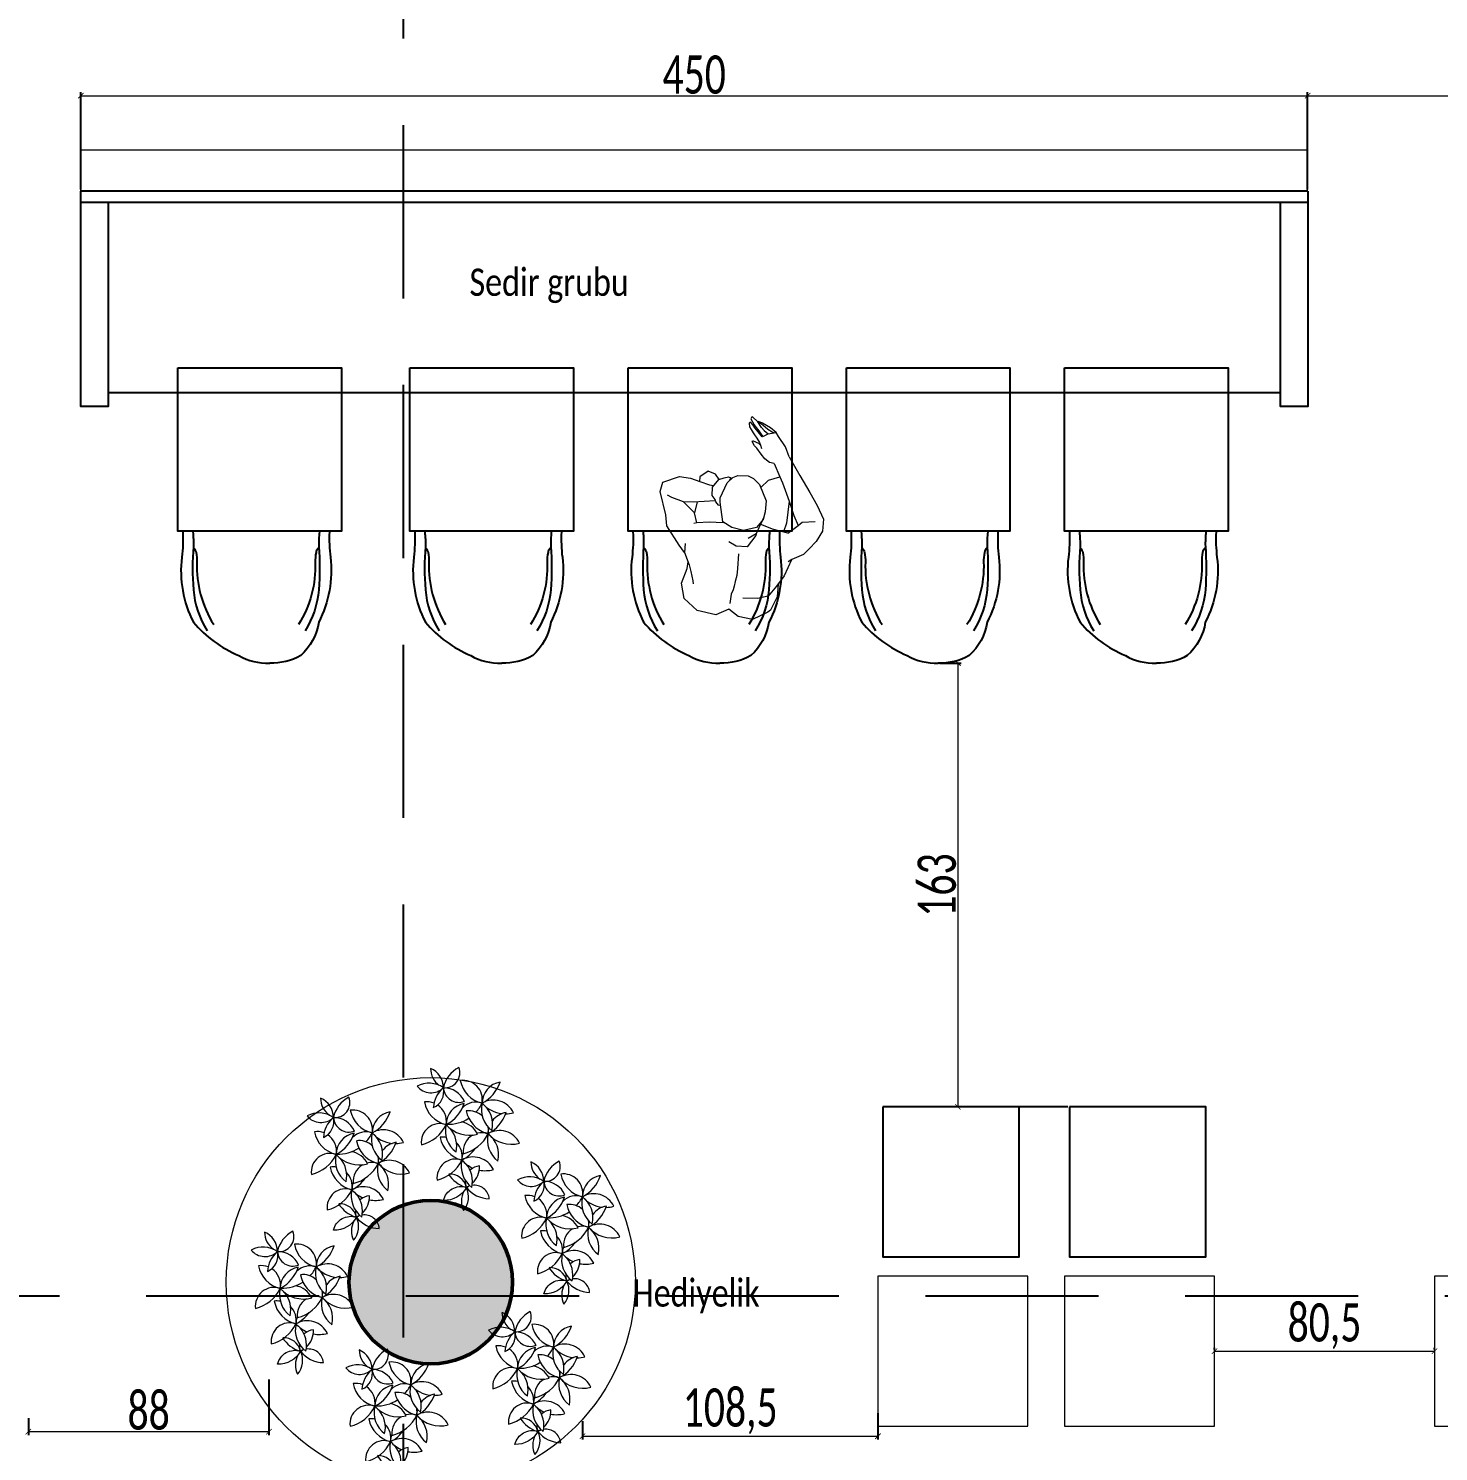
# Model space of a CAD drawing. Header units: millimetres. Extents: x 254888 to 263239, y -110593 to -105042.
# Drawn here: x 259583 to 260100, y -106799 to -106277 of the extents above; entities that cross this region are included whole.
import ezdxf

# ---------------------------------------------------------------- set-up
doc = ezdxf.new("R2010")
doc.units = ezdxf.units.MM
doc.header["$PDMODE"] = 2
doc.linetypes.add('DASHED2', pattern=[9.525, 6.35, -3.175])
doc.layers.get('0').update_dxf_attribs({"lineweight": 20})
doc.layers.add('0-HSL-HTC', color=253, linetype='Continuous')
doc.layers.add('a_grid_label_1_1', color=9, linetype='Continuous')
for name, color, linetype, lineweight in [('A-RCON-1', 8, 'Continuous', 5), ('demir-1', 103, 'Continuous', 20), ('t_ince', 66, 'Continuous', 9), ('t_mob kesit', 32, 'Continuous', 25), ('t_tarama', 253, 'Continuous', 5), ('tefris', 30, 'Continuous', 0), ('tefrişoturum', 59, 'Continuous', 25), ('tefrişyazı', 7, 'Continuous', 20), ('X_S_COL_01$0$SC_COLS_SITU_E_SECT', 4, 'Continuous', 50), ('ölçü', 251, 'Continuous', 5)]:
    doc.layers.add(name, color=color, linetype=linetype, lineweight=lineweight)
doc.styles.add('text2', font='calibri.ttf', dxfattribs={"width": 0.8})
doc.styles.add('Ölçü50', font='calibri.ttf', dxfattribs={"width": 0.7})
doc.dimstyles.new('olcu10', dxfattribs={"dimtxt": 14, "dimasz": 2, "dimexe": 1.25, "dimexo": 0.625, "dimgap": 0.5, "dimtad": 1, "dimdec": 1, "dimrnd": 0.5, "dimzin": 9, "dimtxsty": 'Ölçü50', "dimblk": 'ARCHTICK', "dimcen": 2, "dimclrd": 256, "dimclre": 256, "dimclrt": 6, "dimazin": 2, "dimtfac": 1, "dimtdec": 1, "dimtix": 1, "dimtmove": 0, "dimatfit": 3, "dimldrblk": 'ARCHTICK', "dimfxl": 1, "dimlwd": -1, "dimarcsym": 0})

# ---------------------------------------------------------------- blocks, each defined once
blk = doc.blocks.new('_ArchTick')
at = {"color": 0, "linetype": 'ByBlock', "const_width": 0.15}
blk.add_lwpolyline([(-0.5, -0.5), (0.5, 0.5)], dxfattribs=at)
blk = doc.blocks.new('*D328')
at = {"layer": 'DEFPOINTS', "color": 0, "transparency": 16777216}
for p in [(260052.03, -106302.01), (259602.21, -106337.02), (260052.03, -106337.02)]:
    blk.add_point(p, dxfattribs=at)
at = {"layer": 'ölçü', "lineweight": -2, "transparency": 16777216}
for p, q in [((259602.21, -106336.4), (259602.21, -106300.76)), ((260052.03, -106336.4), (260052.03, -106300.76))]:
    blk.add_line(p, q, dxfattribs=at)
at = {"layer": 'ölçü', "transparency": 16777216}
blk.add_line((259602.21, -106302.01), (260052.03, -106302.01), dxfattribs=at)
at = {"layer": 'ölçü', "transparency": 16777216, "xscale": 2, "yscale": 2, "zscale": 2, "rotation": 180}
blk.add_blockref('_ArchTick', (259602.21, -106302.01), dxfattribs=at)
at = {"layer": 'ölçü', "transparency": 16777216, "xscale": 2, "yscale": 2, "zscale": 2}
blk.add_blockref('_ArchTick', (260052.03, -106302.01), dxfattribs=at)
at = {"layer": 'ölçü', "color": 6, "transparency": 16777216, "insert": (259827.12, -106294.34), "char_height": 14, "attachment_point": 5, "style": 'Ölçü50'}
blk.add_mtext('450', dxfattribs=at)
blk = doc.blocks.new('*D329')
at = {"layer": 'DEFPOINTS', "color": 0, "transparency": 16777216}
for p in [(260196.81, -106302.01), (260052.03, -106315.46), (260196.81, -106365.63)]:
    blk.add_point(p, dxfattribs=at)
at = {"layer": 'ölçü', "lineweight": -2, "transparency": 16777216}
for p, q in [((260052.03, -106314.84), (260052.03, -106300.76)), ((260196.81, -106365.01), (260196.81, -106300.76))]:
    blk.add_line(p, q, dxfattribs=at)
at = {"layer": 'ölçü', "transparency": 16777216}
blk.add_line((260052.03, -106302.01), (260196.81, -106302.01), dxfattribs=at)
at = {"layer": 'ölçü', "transparency": 16777216, "xscale": 2, "yscale": 2, "zscale": 2, "rotation": 180}
blk.add_blockref('_ArchTick', (260052.03, -106302.01), dxfattribs=at)
at = {"layer": 'ölçü', "transparency": 16777216, "xscale": 2, "yscale": 2, "zscale": 2}
blk.add_blockref('_ArchTick', (260196.81, -106302.01), dxfattribs=at)
at = {"layer": 'ölçü', "color": 6, "transparency": 16777216, "insert": (260124.42, -106294.39), "char_height": 14, "attachment_point": 5, "style": 'Ölçü50'}
blk.add_mtext('145', dxfattribs=at)
blk = doc.blocks.new('*D332')
at = {"layer": 'DEFPOINTS', "color": 0, "transparency": 16777216}
for p in [(260017.9, -106762.37), (260098.58, -106762.37), (260098.58, -106762.37)]:
    blk.add_point(p, dxfattribs=at)
at = {"layer": 'ölçü', "lineweight": -2, "transparency": 16777216}
for p, q in [((260017.9, -106761.75), (260017.9, -106761.12)), ((260098.58, -106761.75), (260098.58, -106761.12))]:
    blk.add_line(p, q, dxfattribs=at)
at = {"layer": 'ölçü', "transparency": 16777216}
blk.add_line((260017.9, -106762.37), (260098.58, -106762.37), dxfattribs=at)
at = {"layer": 'ölçü', "transparency": 16777216, "xscale": 2, "yscale": 2, "zscale": 2, "rotation": 180}
blk.add_blockref('_ArchTick', (260017.9, -106762.37), dxfattribs=at)
at = {"layer": 'ölçü', "transparency": 16777216, "xscale": 2, "yscale": 2, "zscale": 2}
blk.add_blockref('_ArchTick', (260098.58, -106762.37), dxfattribs=at)
at = {"layer": 'ölçü', "color": 6, "transparency": 16777216, "insert": (260058.24, -106753.24), "char_height": 14, "attachment_point": 5, "style": 'Ölçü50'}
blk.add_mtext('80,5', dxfattribs=at)
blk = doc.blocks.new('*D346')
at = {"layer": 'DEFPOINTS', "color": 0, "transparency": 16777216}
for p in [(259916.56, -106510.08), (259923.8, -106672.83), (259964.74, -106672.83)]:
    blk.add_point(p, dxfattribs=at)
at = {"layer": 'ölçü', "lineweight": -2, "transparency": 16777216}
for p, q in [((259917.18, -106510.08), (259925.05, -106510.08)), ((259964.12, -106672.83), (259922.55, -106672.83))]:
    blk.add_line(p, q, dxfattribs=at)
at = {"layer": 'ölçü', "transparency": 16777216}
blk.add_line((259923.8, -106510.08), (259923.8, -106672.83), dxfattribs=at)
at = {"layer": 'ölçü', "transparency": 16777216, "xscale": 2, "yscale": 2, "zscale": 2}
for p, rotation in [((259923.8, -106510.08), 90), ((259923.8, -106672.83), 270)]:
    blk.add_blockref('_ArchTick', p, dxfattribs=dict(at, rotation=rotation))
at = {"layer": 'ölçü', "color": 6, "transparency": 16777216, "insert": (259916.12, -106591.46), "char_height": 14, "attachment_point": 5, "rotation": 90, "style": 'Ölçü50'}
blk.add_mtext('163', dxfattribs=at)
blk = doc.blocks.new('bitkitar')
at = {"layer": 't_tarama', "color": 76}
for points in [[(4.13, 24.52, 0.236863), (4.39, 28.33, 0.300043), (3.57, 23.78, 0.22508), (-0.84, 26.27, 0.429439), (2.41, 23.43)], [(3.57, 23.78, -0.286863), (8.24, 26.11, -0.43916), (3.57, 23.78, 0.363865), (6.95, 20.95, 0.192041), (3.68, 23.74, 0.192041)]]:
    blk.add_lwpolyline(points, format="xyb", dxfattribs=at)
for centre, radius, start, end in [((5.34, 19.56), 4.58, 130.8364, 178.7066), ((7.62, 22.36), 5.31, 163.9762, 217.2788), ((-0.84, 19.8), 5.24, 343.4853, 50.2913), ((2.14, 26.39), 2.98, 284.1762, 298.6904), ((5.34, 19.56), 4.58, 112.7666, 121.8393), ((1.81, 18.25), 5.8, 69.8378, 72.3379), ((4.84, 27.09), 3.54, 249.04, 253.1357), ((0.66, 22.74), 3.08, 353.1745, 19.6916), ((-0.65, 14.51), 6.15, 75.8621, 102.16), ((2.14, 22.23), 4.43, 202.7293, 297.5658), ((0.66, 22.74), 3.08, 271.7817, 310.7707), ((-0.65, 14.51), 6.15, 38.135, 63.4551), ((10.68, 14.78), 7.39, 100.7362, 151.4752), ((5.59, 21.76), 3.72, 247.9154, 4.2959), ((2.17, 17.4), 5.31, 163.9762, 229.8004), ((-6.29, 14.84), 5.24, 343.4853, 50.2913), ((5.23, 9.82), 7.39, 100.7362, 151.4752), ((7.17, 11.69), 7.25, 114.2679, 141.8465), ((0.14, 16.8), 3.72, 296.9544, 4.2959), ((-0.09, 18.56), 4.29, 337.1935, 356.5845), ((7.94, 17.43), 3.86, 166.9142, 222.0198), ((2.59, 12.8), 5.73, 7.8991, 73.8391), ((-6.1, 9.55), 6.15, 38.135, 102.16), ((-3.31, 17.27), 4.43, 202.7293, 297.5658), ((10.38, 15.19), 5.31, 163.9762, 217.2788), ((1.93, 12.62), 5.24, 343.4853, 50.2913), ((8.35, 14.58), 3.72, 247.9154, 4.2959), ((13.44, 7.6), 7.39, 100.7362, 151.4752), ((1.72, 6.73), 7.25, 114.2679, 158.9225), ((3.05, 11.3), 5.31, 163.9762, 229.8004), ((-5.4, 8.73), 5.24, 343.4853, 50.2913), ((-5.54, 13.6), 4.29, 341.1609, 356.5845), ((-5.4, 8.73), 5.24, 39.1649, 41.6235), ((2.49, 12.47), 3.86, 166.9142, 186.3701), ((0.14, 16.8), 3.72, 247.9154, 281.8851), ((-2.86, 7.84), 5.73, 69.1722, 73.8391), ((-2.86, 7.84), 5.73, 7.8991, 69.1722), ((2.11, 7.33), 6.15, 38.135, 102.16), ((4.9, 15.06), 4.43, 202.7293, 256.4381), ((7.94, 17.43), 3.86, 256.7596, 274.8241), ((-5.22, 3.44), 6.15, 87.515, 102.16), ((-2.43, 11.17), 4.43, 202.7293, 297.5658), ((-5.54, 13.6), 4.29, 276.6058, 320.3237), ((-5.22, 3.44), 6.15, 38.135, 80.8318), ((6.11, 3.71), 7.39, 134.7903, 151.4752), ((2.49, 12.47), 3.86, 224.3064, 274.8241), ((6.11, 3.71), 7.39, 84.5264, 120.1212), ((2.67, 11.39), 4.29, 276.6058, 356.5845), ((9.93, 4.52), 7.25, 115.4394, 158.9225), ((4.9, 15.06), 4.43, 293.47, 297.5658), ((9.93, 4.52), 7.25, 114.2679, 116.768), ((10.71, 10.26), 3.86, 166.9142, 233.8825), ((5.36, 5.63), 5.73, 7.8991, 73.8391), ((2.6, 0.63), 7.25, 114.2679, 158.9225), ((-4.66, 7.5), 4.29, 276.6058, 356.5845), ((3.38, 6.37), 3.86, 166.9142, 274.8241), ((1.02, 10.69), 3.72, 247.9154, 312.6091), ((-1.97, 1.74), 5.73, 7.8991, 73.8391), ((4.04, 3.77), 3.08, 0.5136, 108.4235), ((7.33, 8.38), 4.58, 201.4986, 267.4386), ((10.51, 4.41), 3.43, 110.2053, 190.184), ((3.57, 8.38), 5.8, 309.0389, 352.5219), ((10.71, 10.26), 3.86, 245.8798, 274.8241), ((6.69, 0.85), 2.98, 81.5148, 197.8954), ((1.42, 5.32), 5.91, 294.3356, 345.0746), ((11.32, 3.59), 4.2, 177.0848, 243.8907), ((9.46, 1.13), 3.54, 36.3287, 131.1652), ((9.46, 1.13), 3.54, 127.0695, 131.1652), ((3.57, 8.38), 5.8, 307.8673, 310.3674), ((10.18, 7.66), 4.92, 231.7345, 295.7595), ((5.23, 0), 4.25, 357.5756, 50.8782)]:
    blk.add_arc(centre, radius, start, end, dxfattribs=at)
blk = doc.blocks.new('dada')
for p, q in [((219967.82, -31810.1), (219965.63, -31815.29)), ((219973.43, -31806.86), (219967.82, -31810.1)), ((219980.49, -31806.97), (219973.43, -31806.86)), ((219984.71, -31810.01), (219980.49, -31806.97)), ((219988.56, -31808.22), (219984.71, -31810.01)), ((219993.91, -31808.37), (219988.56, -31808.22)), ((219998.88, -31812.26), (219993.91, -31808.37)), ((219965.63, -31815.29), (219966.32, -31821.02)), ((219984.28, -31815.56), (219984.55, -31812.14)), ((219984.57, -31817.26), (219984.28, -31815.56)), ((219993.96, -31816.3), (219988.77, -31815.1)), ((219999.67, -31813.16), (219998.88, -31812.26)), ((220000.91, -31818.54), (219999.67, -31813.16)), ((219966.32, -31821.02), (219966.1, -31823.52)), ((219966.74, -31822.57), (219967.93, -31820.3)), ((219967.93, -31820.3), (219969.4, -31817.13)), ((219969.4, -31817.13), (219969.8, -31816.05)), ((219984.6, -31818.7), (219984.57, -31817.26)), ((219984.6, -31820.52), (219984.6, -31818.7)), ((219984.72, -31822.78), (219984.6, -31820.52)), ((219997.59, -31817.95), (219993.96, -31816.3)), ((219999.73, -31822.23), (219997.59, -31817.95)), ((220000.18, -31823.15), (220000.91, -31818.54)), ((219964.1, -31826.49), (219966.74, -31822.57)), ((219983.43, -31830.57), (219984.36, -31825.28)), ((219984.36, -31825.28), (219984.72, -31822.78)), ((220001.59, -31826.62), (219999.73, -31822.23)), ((219961.55, -31828.75), (219955.53, -31834.58)), ((219964.1, -31826.49), (219961.55, -31828.75)), ((219963.56, -31829.8), (219964.1, -31826.49)), ((220002.81, -31832.98), (220001.59, -31826.62)), ((219955.53, -31834.58), (219954.16, -31838.39)), ((219981.99, -31833.12), (219978.94, -31834.02)), ((219985.92, -31833.89), (219981.99, -31833.12)), ((219988.02, -31838.63), (219985.92, -31833.89)), ((220002.93, -31833.11), (220001.86, -31831.93)), ((220006.66, -31835.82), (220002.93, -31833.11)), ((220008.27, -31838.35), (220006.66, -31835.82)), ((219954.16, -31838.39), (219950.29, -31846.24)), ((219964.26, -31841.56), (219959.4, -31844.48)), ((219964.25, -31845.64), (219964.26, -31841.56)), ((219965.95, -31838.14), (219964.26, -31841.56)), ((219965.95, -31838.14), (219964.98, -31837.71)), ((219970.28, -31839.47), (219965.95, -31838.14)), ((219975.28, -31840.42), (219970.28, -31839.47)), ((219975.15, -31840.74), (219972.56, -31847.46)), ((219978.82, -31839.44), (219975.15, -31840.74)), ((219983.21, -31839.4), (219978.82, -31839.44)), ((219987.64, -31841.51), (219983.21, -31839.4)), ((219988.07, -31839.19), (219985.66, -31836.85)), ((219989.39, -31844.89), (219987.64, -31841.51)), ((219988.07, -31839.19), (219988.02, -31838.63)), ((219988.47, -31841.63), (219988.07, -31839.19)), ((219989.1, -31844.08), (219988.47, -31841.63)), ((220010.11, -31841.56), (220008.27, -31838.35)), ((220011.49, -31845.77), (220010.11, -31841.56)), ((219950.29, -31846.24), (219950.45, -31849.81)), ((219954.91, -31845.07), (219953.11, -31845.59)), ((219959.4, -31844.48), (219954.91, -31845.07)), ((219962.84, -31845.25), (219959.4, -31844.48)), ((219970.62, -31847.5), (219962.84, -31845.25)), ((219970.97, -31847.21), (219970.59, -31848.03)), ((219972.17, -31846.32), (219970.97, -31847.21)), ((219972.17, -31846.32), (219972.92, -31846.53)), ((219993.46, -31842.32), (219988.64, -31842.96)), ((219989.4, -31845.86), (219989.1, -31844.08)), ((219989.4, -31847.79), (219989.39, -31844.89)), ((219999.27, -31842.1), (219993.46, -31842.32)), ((219997.01, -31853.72), (219997.93, -31845.57)), ((219997.93, -31845.57), (219997.61, -31842.23)), ((219999.27, -31842.1), (220002.34, -31845.71)), ((219999.97, -31848.98), (220002.34, -31845.71)), ((220002.34, -31845.71), (220003.54, -31847.27)), ((220010.84, -31850.1), (220011.49, -31845.77)), ((219950.45, -31849.81), (219955.8, -31853.26)), ((219969.08, -31849.16), (219968.58, -31852.23)), ((219968.58, -31852.23), (219970.19, -31855.43)), ((219968.58, -31852.23), (219968.58, -31852.23)), ((219970.59, -31848.03), (219969.08, -31849.16)), ((219972.56, -31847.46), (219972.17, -31849.01)), ((219972.17, -31849.01), (219973.41, -31854.95)), ((219985.09, -31857.09), (219988.91, -31851.81)), ((219988.91, -31851.81), (219989.4, -31847.79)), ((219997.01, -31853.72), (219999.97, -31848.98)), ((220003.54, -31847.27), (220008.04, -31848.65)), ((220007.38, -31854.47), (220010.84, -31850.1)), ((220010.84, -31850.1), (220010.84, -31850.1)), ((219955.8, -31853.26), (219959.9, -31853.53)), ((219959.9, -31853.53), (219963.48, -31853.17)), ((219963.15, -31854.85), (219963.36, -31853.18)), ((219965.64, -31857.49), (219963.15, -31854.85)), ((219963.48, -31853.17), (219967.29, -31852.84)), ((219968.51, -31857.12), (219965.64, -31857.49)), ((219967.29, -31852.84), (219968.82, -31852.87)), ((219970.32, -31855.52), (219968.51, -31857.12)), ((219970.19, -31855.43), (219971.96, -31856.56)), ((219971.96, -31856.56), (219973.39, -31857.25)), ((219973.39, -31857.25), (219974.3, -31857.1)), ((219973.41, -31854.95), (219974.93, -31857.36)), ((219974.3, -31857.1), (219974, -31855.88)), ((219974.93, -31857.36), (219976.56, -31858.48)), ((219982.44, -31858.76), (219985.09, -31857.09)), ((219985.8, -31856.21), (219987.9, -31859.37)), ((219993.17, -31859.66), (219997.01, -31853.72)), ((220003.67, -31858.47), (220007.38, -31854.47)), ((219976.56, -31858.48), (219980.28, -31859.2)), ((219980.28, -31859.2), (219982.44, -31858.76)), ((219987.9, -31859.37), (219991.64, -31861.58)), ((219988.57, -31865.91), (219991.64, -31861.58)), ((219991.64, -31861.58), (219993.17, -31859.66)), ((219998.72, -31863.72), (220003.67, -31858.47)), ((219983.16, -31868.07), (219981.05, -31869.82)), ((219984.86, -31866.77), (219983.16, -31868.07)), ((219986.8, -31865.87), (219984.86, -31866.77)), ((219988.57, -31865.91), (219986.8, -31865.87)), ((219993.34, -31869.51), (219998.72, -31863.72)), ((219980.08, -31870.45), (219978.82, -31871.79)), ((219978.82, -31871.79), (219978.86, -31872.05)), ((219978.86, -31872.05), (219979.15, -31872.17)), ((219979.15, -31872.17), (219981.22, -31871.84)), ((219981.05, -31869.82), (219980.08, -31870.45)), ((219980.27, -31873.42), (219981.5, -31872.16)), ((219981.22, -31871.84), (219982.18, -31871.28)), ((219981.5, -31872.16), (219982.18, -31871.28)), ((219982.18, -31871.28), (219982.73, -31870.18)), ((219991.22, -31872.75), (219987.88, -31875.86)), ((219993.34, -31869.51), (219991.22, -31872.75)), ((219976.27, -31878.1), (219976.66, -31876.87)), ((219976.41, -31878.38), (219976.27, -31878.1)), ((219976.79, -31878.46), (219976.41, -31878.38)), ((219976.48, -31879.78), (219978.12, -31877.92)), ((219976.66, -31876.87), (219977.52, -31876.06)), ((219977.86, -31877.77), (219976.79, -31878.46)), ((219977.52, -31876.06), (219978.45, -31875.03)), ((219978.67, -31877.01), (219977.86, -31877.77)), ((219978.12, -31877.92), (219979.05, -31877.16)), ((219978.45, -31875.03), (219979.15, -31874.38)), ((219980.13, -31875.83), (219978.67, -31877.01)), ((219979.05, -31877.16), (219980.26, -31876.22)), ((219979.15, -31874.38), (219980.27, -31873.42)), ((219981.04, -31877.69), (219979.16, -31879.29)), ((219981.25, -31878.56), (219979.16, -31879.29)), ((219982.07, -31874.36), (219980.13, -31875.83)), ((219980.26, -31876.22), (219981.28, -31875.32)), ((219984.29, -31878.28), (219981.03, -31879.23)), ((219982.21, -31876.84), (219981.04, -31877.69)), ((219983.47, -31877.43), (219981.25, -31878.56)), ((219981.28, -31875.32), (219982.23, -31874.56)), ((219982.23, -31874.56), (219982.07, -31874.36)), ((219982.21, -31876.84), (219983.86, -31875.88)), ((219982.23, -31874.56), (219983.86, -31875.88)), ((219985.17, -31876.82), (219983.47, -31877.43)), ((219983.86, -31875.88), (219986.68, -31877.05)), ((219986.68, -31877.05), (219984.29, -31878.28)), ((219985.98, -31876.82), (219985.17, -31876.82)), ((219987.88, -31875.86), (219986.68, -31877.05)), ((219976.62, -31880.37), (219976.48, -31879.78)), ((219976.88, -31880.62), (219976.62, -31880.37)), ((219979.16, -31879.29), (219976.88, -31880.62)), ((219979.44, -31879.52), (219979.16, -31879.29)), ((219981.03, -31879.23), (219979.44, -31879.52))]:
    blk.add_line(p, q)
blk = doc.blocks.new('*D315')
at = {"layer": 'DEFPOINTS', "color": 0, "transparency": 16777216}
for p in [(259894.49, -106784.49), (259786.13, -106787.43, -0.06), (259894.49, -106793.57)]:
    blk.add_point(p, dxfattribs=at)
at = {"layer": 'ölçü', "lineweight": -2, "transparency": 16777216}
for p, q in [((259894.49, -106785.12), (259894.49, -106794.82)), ((259786.13, -106788.05), (259786.13, -106794.82))]:
    blk.add_line(p, q, dxfattribs=at)
at = {"layer": 'ölçü', "transparency": 16777216}
blk.add_line((259786.13, -106793.57), (259894.49, -106793.57), dxfattribs=at)
at = {"layer": 'ölçü', "transparency": 16777216, "xscale": 2, "yscale": 2, "zscale": 2, "rotation": 180}
blk.add_blockref('_ArchTick', (259786.13, -106793.57), dxfattribs=at)
at = {"layer": 'ölçü', "transparency": 16777216, "xscale": 2, "yscale": 2, "zscale": 2}
blk.add_blockref('_ArchTick', (259894.49, -106793.57), dxfattribs=at)
at = {"layer": 'ölçü', "color": 6, "transparency": 16777216, "insert": (259840.31, -106784.44), "char_height": 14, "attachment_point": 5, "style": 'Ölçü50'}
blk.add_mtext('108,5', dxfattribs=at)
blk = doc.blocks.new('*D301')
at = {"layer": 'DEFPOINTS', "color": 0, "transparency": 16777216}
for p in [(259671.19, -106772.17, -0.06), (259582.95, -106786.33), (259671.19, -106791.89)]:
    blk.add_point(p, dxfattribs=at)
at = {"layer": 'ölçü', "lineweight": -2, "transparency": 16777216}
for p, q in [((259671.19, -106772.79), (259671.19, -106793.14)), ((259582.95, -106786.96), (259582.95, -106793.14))]:
    blk.add_line(p, q, dxfattribs=at)
at = {"layer": 'ölçü', "transparency": 16777216}
blk.add_line((259582.95, -106791.89), (259671.19, -106791.89), dxfattribs=at)
at = {"layer": 'ölçü', "transparency": 16777216, "xscale": 2, "yscale": 2, "zscale": 2, "rotation": 180}
blk.add_blockref('_ArchTick', (259582.95, -106791.89), dxfattribs=at)
at = {"layer": 'ölçü', "transparency": 16777216, "xscale": 2, "yscale": 2, "zscale": 2}
blk.add_blockref('_ArchTick', (259671.19, -106791.89), dxfattribs=at)
at = {"layer": 'ölçü', "color": 6, "transparency": 16777216, "insert": (259627.07, -106784.22), "char_height": 14, "attachment_point": 5, "style": 'Ölçü50'}
blk.add_mtext('88', dxfattribs=at)

msp = doc.modelspace()

# ---------------------------------------------------------------- hatches: boundary and pattern name
at = {"layer": '0-HSL-HTC'}
h = msp.add_hatch(dxfattribs=at)
h.set_pattern_fill('ANSI33', color=12, angle=90, style=0)
h.set_pattern_definition([(135, (232235.527, -121067.091), (-4.490128, -4.490128), []), (135, (232235.527, -121062.601), (-4.490128, -4.490128), [3.175, -1.5875])])
edge = h.paths.add_edge_path()
edge.add_arc((260555.284, -106737.09), 30, 0, 360)
edge = h.paths.add_edge_path()
edge.add_arc((259730.527, -106737.09), 30, 0, 360)
h.paths.add_polyline_path([(259283.027, -105882.091), (259353.027, -105882.091), (259353.027, -105952.091), (259283.027, -105952.091)])

# ---------------------------------------------------------------- linework, layer by layer
at = {"layer": 'a_grid_label_1_1', "linetype": 'DASHED2', "ltscale": 10}
for p, q in [((259720.527, -108567.091, -17966.192), (259720.527, -105304.828, -17966.192)), ((258864.135, -106742.091, -17966.192), (262131.929, -106742.091, -17966.192))]:
    msp.add_line(p, q, dxfattribs=at)
at = {"layer": 'demir-1'}
msp.add_lwpolyline([(259602.13, -106337.023), (260052.025, -106337.023), (260052.025, -106322.023), (259602.13, -106322.023), (259602.13, -106337.023)], dxfattribs=at)
msp.add_circle((259730.527, -106737.09, -0.061), 75, dxfattribs=at)
at = {"layer": 't_mob kesit'}
for p, q in [((260052.116, -106337.023), (259602.21, -106337.023)), ((259602.21, -106341.023), (260052.116, -106341.023))]:
    msp.add_line(p, q, dxfattribs=at)
for points in [[(259612.21, -106341.023), (259612.21, -106416.023), (259602.21, -106416.023), (259602.21, -106337.023)], [(260052.116, -106337.023), (260052.116, -106416.023), (260042.116, -106416.023), (260042.116, -106341.023)], [(260042.116, -106411.023), (259612.21, -106411.023)]]:
    msp.add_lwpolyline(points, dxfattribs=at)
for points in [[(259637.811, -106401.748), (259697.811, -106401.748), (259697.811, -106461.748), (259637.811, -106461.748)], [(259722.877, -106401.748), (259782.877, -106401.748), (259782.877, -106461.748), (259722.877, -106461.748)], [(259802.893, -106401.748), (259862.893, -106401.748), (259862.893, -106461.748), (259802.893, -106461.748)], [(259882.908, -106401.748), (259942.908, -106401.748), (259942.908, -106461.748), (259882.908, -106461.748)], [(259962.923, -106401.748), (260022.923, -106401.748), (260022.923, -106461.748), (259962.923, -106461.748)]]:
    msp.add_lwpolyline(points, close=True, dxfattribs=at)
at = {"layer": 'tefris', "linetype": 'Continuous'}
for points in [[(259894.489, -106734.871), (259894.489, -106789.871), (259949.489, -106789.871), (259949.489, -106734.871), (259894.489, -106734.871)], [(259962.898, -106734.871), (259962.898, -106789.871), (260017.898, -106789.871), (260017.898, -106734.871), (259962.898, -106734.871)], [(260098.577, -106734.871), (260098.577, -106789.871), (260153.577, -106789.871), (260153.577, -106734.871), (260098.577, -106734.871)]]:
    msp.add_lwpolyline(points, dxfattribs=at)
at = {"layer": 'tefrişoturum'}
for points in [[(259639.559, -106461.998, -0.0429775), (259639.223, -106471.268, 0.1507889), (259643.492, -106495.102, 0.1171762), (259660.101, -106507.281, 0.142303), (259671.458, -106510.08)], [(259643.262, -106461.998, -0.0294687), (259643.49, -106467.305, 0.0388747), (259643.49, -106483.158, 0.1212807), (259648.518, -106498.249)], [(259693.358, -106461.998, 0.0429775), (259693.694, -106471.268, -0.1507889), (259689.425, -106495.102, -0.1741683), (259682.815, -106507.281, -0.142303), (259671.458, -106510.08)], [(259689.655, -106461.998, 0.0294687), (259689.427, -106467.305, -0.0388747), (259689.427, -106483.158, -0.1212807), (259684.399, -106498.249)], [(259724.625, -106461.998, -0.0429775), (259724.289, -106471.268, 0.1507889), (259728.558, -106495.102, 0.1171762), (259745.167, -106507.281, 0.142303), (259756.524, -106510.08)], [(259728.328, -106461.998, -0.0294687), (259728.556, -106467.305, 0.0388747), (259728.556, -106483.158, 0.1212807), (259733.584, -106498.249)], [(259778.424, -106461.998, 0.0429775), (259778.76, -106471.268, -0.1507889), (259774.491, -106495.102, -0.1741683), (259767.881, -106507.281, -0.142303), (259756.524, -106510.08)], [(259774.721, -106461.998, 0.0294687), (259774.493, -106467.305, -0.0388747), (259774.493, -106483.158, -0.1212807), (259769.465, -106498.249)], [(259804.64, -106461.998, -0.0429775), (259804.304, -106471.268, 0.1507889), (259808.573, -106495.102, 0.1171762), (259825.183, -106507.281, 0.142303), (259836.54, -106510.08)], [(259808.344, -106461.998, -0.0294687), (259808.571, -106467.305, 0.0388747), (259808.571, -106483.158, 0.1212807), (259813.599, -106498.249)], [(259858.439, -106461.998, 0.0429775), (259858.775, -106471.268, -0.1507889), (259854.506, -106495.102, -0.1741683), (259847.897, -106507.281, -0.142303), (259836.54, -106510.08)], [(259854.736, -106461.998, 0.0294687), (259854.509, -106467.305, -0.0388747), (259854.509, -106483.158, -0.1212807), (259849.48, -106498.249)], [(259884.655, -106461.998, -0.0429775), (259884.32, -106471.268, 0.1507889), (259888.589, -106495.102, 0.1171762), (259905.198, -106507.281, 0.142303), (259916.555, -106510.08)], [(259888.359, -106461.998, -0.0294687), (259888.586, -106467.305, 0.0388747), (259888.586, -106483.158, 0.1212807), (259893.615, -106498.249)], [(259938.455, -106461.998, 0.0429775), (259938.79, -106471.268, -0.1507889), (259934.521, -106495.102, -0.1741683), (259927.912, -106507.281, -0.142303), (259916.555, -106510.08)], [(259934.751, -106461.998, 0.0294687), (259934.524, -106467.305, -0.0388747), (259934.524, -106483.158, -0.1212807), (259929.496, -106498.249)], [(259964.671, -106461.998, -0.0429775), (259964.335, -106471.268, 0.1507889), (259968.604, -106495.102, 0.1171762), (259985.213, -106507.281, 0.142303), (259996.57, -106510.08)], [(259968.374, -106461.998, -0.0294687), (259968.602, -106467.305, 0.0388747), (259968.602, -106483.158, 0.1212807), (259973.63, -106498.249)], [(260018.47, -106461.998, 0.0429775), (260018.806, -106471.268, -0.1507889), (260014.537, -106495.102, -0.1741683), (260007.927, -106507.281, -0.142303), (259996.57, -106510.08)], [(260014.767, -106461.998, 0.0294687), (260014.539, -106467.305, -0.0388747), (260014.539, -106483.158, -0.1212807), (260009.511, -106498.249)], [(259643.567, -106467.851, -0.173618), (259644.483, -106469.559, -0.0594003), (259644.773, -106473.049, 0.1495723), (259650.906, -106495.973, -1.7550285)], [(259689.35, -106467.851, 0.173618), (259688.434, -106469.559, 0.0594003), (259688.143, -106473.049, -0.1495723), (259682.011, -106495.973, 1.7550285)], [(259728.633, -106467.851, -0.173618), (259729.549, -106469.559, -0.0594003), (259729.839, -106473.049, 0.1495723), (259735.972, -106495.973, -1.7550285)], [(259774.415, -106467.851, 0.173618), (259773.5, -106469.559, 0.0594003), (259773.209, -106473.049, -0.1495723), (259767.077, -106495.973, 1.7550285)], [(259808.649, -106467.851, -0.173618), (259809.564, -106469.559, -0.0594003), (259809.855, -106473.049, 0.1495723), (259815.987, -106495.973, -1.7550285)], [(259854.431, -106467.851, 0.173618), (259853.515, -106469.559, 0.0594003), (259853.225, -106473.049, -0.1495723), (259847.092, -106495.973, 1.7550285)], [(259888.664, -106467.851, -0.173618), (259889.579, -106469.559, -0.0594003), (259889.87, -106473.049, 0.1495723), (259896.003, -106495.973, -1.7550285)], [(259934.446, -106467.851, 0.173618), (259933.531, -106469.559, 0.0594003), (259933.24, -106473.049, -0.1495723), (259927.108, -106495.973, 1.7550285)], [(259968.679, -106467.851, -0.173618), (259969.595, -106469.559, -0.0594003), (259969.885, -106473.049, 0.1495723), (259976.018, -106495.973, -1.7550285)], [(260014.462, -106467.851, 0.173618), (260013.546, -106469.559, 0.0594003), (260013.255, -106473.049, -0.1495723), (260007.123, -106495.973, 1.7550285)]]:
    msp.add_lwpolyline(points, format="xyb", dxfattribs=at)
for points in [[(259896.333, -106672.832), (259896.333, -106727.832), (259946.333, -106727.832), (259946.333, -106672.832)], [(259964.742, -106672.832), (259964.742, -106727.832), (260014.742, -106727.832), (260014.742, -106672.832)]]:
    msp.add_lwpolyline(points, close=True, dxfattribs=at)
at = {"layer": 'X_S_COL_01$0$SC_COLS_SITU_E_SECT'}
msp.add_circle((259730.527, -106737.09, -0.061), 30, dxfattribs=at)

# ---------------------------------------------------------------- block references
at = {"layer": 'A-RCON-1', "xscale": -1, "rotation": 166.7058778140276}
msp.add_blockref('dada', (38435.484, -86862.467), dxfattribs=at)
at = {"layer": 't_ince', "xscale": 1.848000000000004, "yscale": 1.848000000000004, "zscale": 1.848000000000004, "rotation": 182.9309101212016}
for p in [(259747.932, -106658.119), (259707.607, -106669.027), (259784.745, -106692.436), (259687.087, -106718.173), (259774.13, -106747.592), (259721.768, -106761.381)]:
    msp.add_blockref('bitkitar', p, dxfattribs=at)

# ---------------------------------------------------------------- texts
at = {"layer": 'tefrişyazı', "char_height": 10, "attachment_point": 1, "style": 'text2'}
for s, insert in [('Sedir grubu', (259744.725, -106365.42)), ('Hediyelik', (259804.48, -106736.059, -0.061))]:
    msp.add_mtext_dynamic_manual_height_columns(s, width=246.36665, gutter_width=1, heights=[0], dxfattribs=dict(at, insert=insert))

# ---------------------------------------------------------------- dimensions: what is measured, and where the dimension line sits
at = {"layer": 'ölçü'}
for base, p1, p2, picture, middle in [((260052.025, -106302.012), (259602.21, -106337.023), (260052.025, -106337.023), '*D328', (259827.118, -106294.34)), ((260098.577, -106762.371), (260017.898, -106762.371), (260098.577, -106762.371), '*D332', (260058.237, -106753.24)), ((259671.19, -106791.895), (259582.952, -106786.335), (259671.19, -106772.168, -0.061), '*D301', (259627.071, -106784.223)), ((259894.489, -106793.572), (259786.127, -106787.426, -0.061), (259894.489, -106784.491), '*D315', (259840.308, -106784.441))]:
    dim = msp.add_linear_dim(base=base, p1=p1, p2=p2, dimstyle='olcu10', dxfattribs=at)
    dim.commit()
    dim.dimension.update_dxf_attribs({"geometry": picture, "text_midpoint": middle})
dim = msp.add_linear_dim(base=(260196.81, -106302.012), p1=(260052.025, -106315.462), p2=(260196.81, -106365.632), dimstyle='olcu10', override={"dimtmove": 1}, dxfattribs=at)
dim.commit()
dim.dimension.update_dxf_attribs({"geometry": '*D329', "text_midpoint": (260124.418, -106294.393)})
dim = msp.add_linear_dim(base=(259923.795, -106672.832), p1=(259916.555, -106510.08), p2=(259964.742, -106672.832), angle=90, dimstyle='olcu10', dxfattribs=at)
dim.commit()
dim.dimension.update_dxf_attribs({"geometry": '*D346', "text_midpoint": (259916.123, -106591.456)})

doc.saveas('drawing.dxf')
